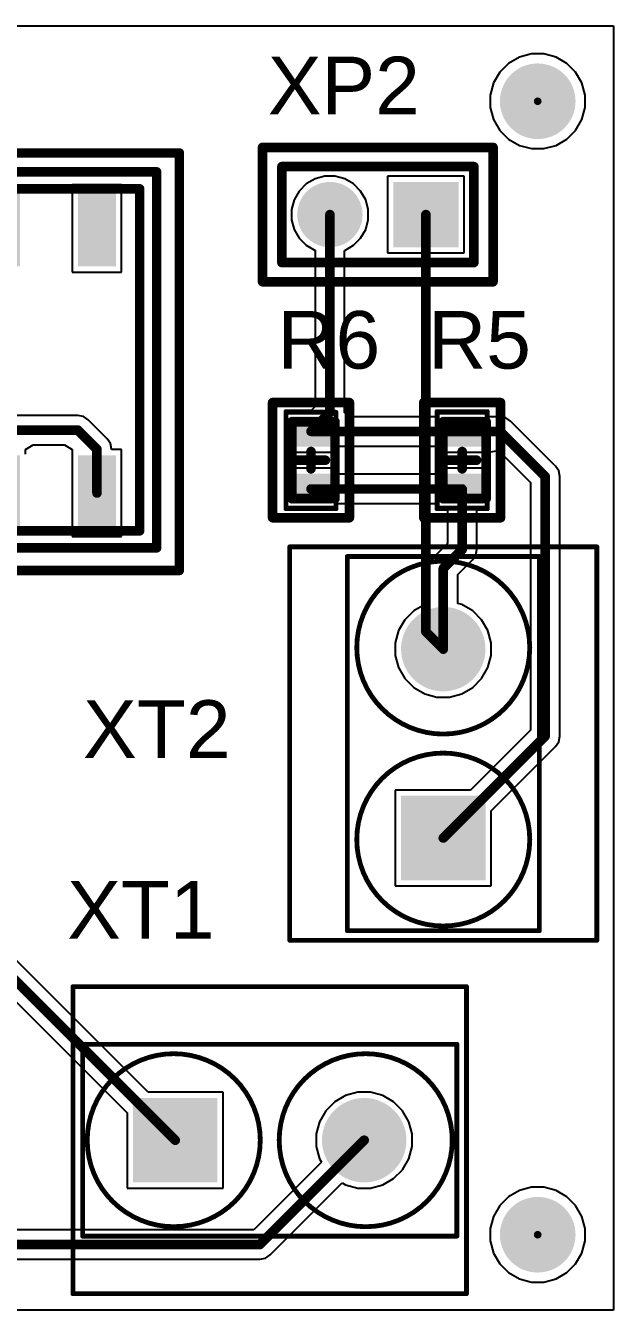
# Model space of a CAD drawing. Header units: inches. Extents: x 2.15 to 3.88, y 2.95 to 4.29.
# Drawn here: x 3.266 to 3.878, y 2.953 to 4.291 of the extents above; entities that cross this region are included whole.
import ezdxf

# ---------------------------------------------------------------- set-up
doc = ezdxf.new("R2010")
doc.units = ezdxf.units.IN
doc.header["$MEASUREMENT"] = 0
for name, color, linetype in [('Bottom Layer', 5, 'Continuous'), ('Bottom Solder', 6, 'Continuous'), ('Mechanical 1', 6, 'Continuous'), ('Mechanical 13', 56, 'Continuous'), ('Mechanical 15', 56, 'Continuous'), ('Multi-Layer', 9, 'Continuous'), ('Pad Holes', 156, 'Continuous'), ('Top Layer', 1, 'Continuous'), ('Top Overlay', 2, 'Continuous'), ('Top Paste', 8, 'Continuous'), ('Top Solder', 216, 'Continuous')]:
    doc.layers.add(name, color=color, linetype=linetype)
doc.styles.add('Arial', font='', dxfattribs={"height": 0.2})
doc.styles.get('Arial').set_extended_font_data('Arial')

# ---------------------------------------------------------------- blocks, each defined once
blk = doc.blocks.new('H2_5_0_10_5X8_0MM_1')
at = {"layer": 'Bottom Layer'}
blk.add_hatch(color=5, dxfattribs=at).paths.add_polyline_path([(-0.04, 0.1384), (0.04, 0.1384), (0.04, 0.0584), (-0.04, 0.0584)])
h = blk.add_hatch(color=5, dxfattribs=at)
edge = h.paths.add_edge_path()
edge.add_arc((0, -0.0984), 0.04, 0, 360)
at = {"layer": 'Bottom Solder'}
blk.add_hatch(color=6, dxfattribs=at).paths.add_polyline_path([(-0.044, 0.1424), (0.044, 0.1424), (0.044, 0.0544), (-0.044, 0.0544)])
h = blk.add_hatch(color=6, dxfattribs=at)
edge = h.paths.add_edge_path()
edge.add_arc((0, -0.0984), 0.044, 0, 360)
at = {"layer": 'Multi-Layer'}
blk.add_hatch(color=9, dxfattribs=at).paths.add_polyline_path([(-0.04, 0.1384), (0.04, 0.1384), (0.04, 0.0584), (-0.04, 0.0584)])
h = blk.add_hatch(color=9, dxfattribs=at)
edge = h.paths.add_edge_path()
edge.add_arc((0, -0.0984), 0.04, 0, 360)
at = {"layer": 'Pad Holes'}
h = blk.add_hatch(color=7, dxfattribs=at)
edge = h.paths.add_edge_path()
edge.add_arc((0, 0.0984), 0.023, 0, 360)
h = blk.add_hatch(color=7, dxfattribs=at)
edge = h.paths.add_edge_path()
edge.add_arc((0, -0.0984), 0.023, 0, 360)
at = {"layer": 'Top Layer'}
blk.add_hatch(color=1, dxfattribs=at).paths.add_polyline_path([(-0.04, 0.1384), (0.04, 0.1384), (0.04, 0.0584), (-0.04, 0.0584)])
h = blk.add_hatch(color=1, dxfattribs=at)
edge = h.paths.add_edge_path()
edge.add_arc((0, -0.0984), 0.04, 0, 360)
at = {"layer": 'Top Solder'}
blk.add_hatch(color=216, dxfattribs=at).paths.add_polyline_path([(-0.044, 0.1424), (0.044, 0.1424), (0.044, 0.0544), (-0.044, 0.0544)])
h = blk.add_hatch(color=216, dxfattribs=at)
edge = h.paths.add_edge_path()
edge.add_arc((0, -0.0984), 0.044, 0, 360)
at = {"layer": 'Top Overlay'}
for points in [[(-0.16, 0.205, 0.005, 0.005, 0), (-0.16, -0.205, 0.005, 0.005, 0)], [(0.16, 0.205, 0.005, 0.005, 0), (-0.16, 0.205, 0.005, 0.005, 0)], [(0.16, 0.205, 0.005, 0.005, 0), (0.16, -0.205, 0.005, 0.005, 0)], [(-0.1, 0.195, 0.005, 0.005, 0), (-0.1, -0.195, 0.005, 0.005, 0)], [(0.1, 0.195, 0.005, 0.005, 0), (-0.1, 0.195, 0.005, 0.005, 0)], [(0.1, 0.195, 0.005, 0.005, 0), (0.1, -0.195, 0.005, 0.005, 0)], [(0.1, -0.195, 0.005, 0.005, 0), (-0.1, -0.195, 0.005, 0.005, 0)], [(0.16, -0.205, 0.005, 0.005, 0), (-0.16, -0.205, 0.005, 0.005, 0)]]:
    blk.add_lwpolyline(points, format="xyseb", dxfattribs=at)
for points in [[(-0.1613, 0.205, 0.0025, 0.0025, 1), (-0.1588, 0.205, 0.0025, 0.0025, 1)], [(-0.1613, 0.205, 0.0025, 0.0025, 1), (-0.1588, 0.205, 0.0025, 0.0025, 1)], [(0.1587, 0.205, 0.0025, 0.0025, 1), (0.1612, 0.205, 0.0025, 0.0025, 1)], [(0.1587, 0.205, 0.0025, 0.0025, 1), (0.1612, 0.205, 0.0025, 0.0025, 1)], [(-0.1013, 0.195, 0.0025, 0.0025, 1), (-0.0988, 0.195, 0.0025, 0.0025, 1)], [(-0.1013, 0.195, 0.0025, 0.0025, 1), (-0.0988, 0.195, 0.0025, 0.0025, 1)], [(0.0901, 0.1, 0.005, 0.005, 1), (-0.0901, 0.1, 0.005, 0.005, 1)], [(0.0987, 0.195, 0.0025, 0.0025, 1), (0.1012, 0.195, 0.0025, 0.0025, 1)], [(0.0987, 0.195, 0.0025, 0.0025, 1), (0.1012, 0.195, 0.0025, 0.0025, 1)], [(-0.0914, 0.1, 0.0025, 0.0025, 1), (-0.0889, 0.1, 0.0025, 0.0025, 1)], [(0.0889, 0.1, 0.0025, 0.0025, 1), (0.0914, 0.1, 0.0025, 0.0025, 1)], [(0.0901, -0.1, 0.005, 0.005, 1), (-0.0901, -0.1, 0.005, 0.005, 1)], [(-0.0914, -0.1, 0.0025, 0.0025, 1), (-0.0889, -0.1, 0.0025, 0.0025, 1)], [(0.0889, -0.1, 0.0025, 0.0025, 1), (0.0914, -0.1, 0.0025, 0.0025, 1)], [(-0.1013, -0.195, 0.0025, 0.0025, 1), (-0.0988, -0.195, 0.0025, 0.0025, 1)], [(-0.1013, -0.195, 0.0025, 0.0025, 1), (-0.0988, -0.195, 0.0025, 0.0025, 1)], [(0.0987, -0.195, 0.0025, 0.0025, 1), (0.1012, -0.195, 0.0025, 0.0025, 1)], [(0.0987, -0.195, 0.0025, 0.0025, 1), (0.1012, -0.195, 0.0025, 0.0025, 1)], [(-0.1613, -0.205, 0.0025, 0.0025, 1), (-0.1588, -0.205, 0.0025, 0.0025, 1)], [(-0.1613, -0.205, 0.0025, 0.0025, 1), (-0.1588, -0.205, 0.0025, 0.0025, 1)], [(0.1587, -0.205, 0.0025, 0.0025, 1), (0.1612, -0.205, 0.0025, 0.0025, 1)], [(0.1587, -0.205, 0.0025, 0.0025, 1), (0.1612, -0.205, 0.0025, 0.0025, 1)]]:
    blk.add_lwpolyline(points, format="xyseb", close=True, dxfattribs=at)
blk = doc.blocks.new('H2_5_0_10_5X8_0MM_2')
at = {"layer": 'Bottom Layer'}
blk.add_hatch(color=5, dxfattribs=at).paths.add_polyline_path([(-0.04, 0.13843), (0.04, 0.13843), (0.04, 0.05843), (-0.04, 0.05843)])
h = blk.add_hatch(color=5, dxfattribs=at)
edge = h.paths.add_edge_path()
edge.add_arc((0, -0.09843), 0.04, 0, 360)
at = {"layer": 'Bottom Solder'}
blk.add_hatch(color=6, dxfattribs=at).paths.add_polyline_path([(-0.044, 0.14243), (0.044, 0.14243), (0.044, 0.05443), (-0.044, 0.05443)])
h = blk.add_hatch(color=6, dxfattribs=at)
edge = h.paths.add_edge_path()
edge.add_arc((0, -0.09843), 0.044, 0, 360)
at = {"layer": 'Multi-Layer'}
blk.add_hatch(color=9, dxfattribs=at).paths.add_polyline_path([(-0.04, 0.13843), (0.04, 0.13843), (0.04, 0.05843), (-0.04, 0.05843)])
h = blk.add_hatch(color=9, dxfattribs=at)
edge = h.paths.add_edge_path()
edge.add_arc((0, -0.09843), 0.04, 0, 360)
at = {"layer": 'Pad Holes'}
h = blk.add_hatch(color=7, dxfattribs=at)
edge = h.paths.add_edge_path()
edge.add_arc((0, 0.09843), 0.023, 0, 360)
h = blk.add_hatch(color=7, dxfattribs=at)
edge = h.paths.add_edge_path()
edge.add_arc((0, -0.09843), 0.023, 0, 360)
at = {"layer": 'Top Layer'}
blk.add_hatch(color=1, dxfattribs=at).paths.add_polyline_path([(-0.04, 0.13843), (0.04, 0.13843), (0.04, 0.05843), (-0.04, 0.05843)])
h = blk.add_hatch(color=1, dxfattribs=at)
edge = h.paths.add_edge_path()
edge.add_arc((0, -0.09843), 0.04, 0, 360)
at = {"layer": 'Top Solder'}
blk.add_hatch(color=216, dxfattribs=at).paths.add_polyline_path([(-0.044, 0.14243), (0.044, 0.14243), (0.044, 0.05443), (-0.044, 0.05443)])
h = blk.add_hatch(color=216, dxfattribs=at)
edge = h.paths.add_edge_path()
edge.add_arc((0, -0.09843), 0.044, 0, 360)
at = {"layer": 'Top Overlay'}
for points in [[(-0.16, 0.205, 0.005, 0.005, 0), (-0.16, -0.205, 0.005, 0.005, 0)], [(-0.16, 0.205, 0.005, 0.005, 0), (0.16, 0.205, 0.005, 0.005, 0)], [(0.16, 0.205, 0.005, 0.005, 0), (0.16, -0.205, 0.005, 0.005, 0)], [(-0.1, 0.195, 0.005, 0.005, 0), (-0.1, -0.195, 0.005, 0.005, 0)], [(-0.1, 0.195, 0.005, 0.005, 0), (0.1, 0.195, 0.005, 0.005, 0)], [(0.1, 0.195, 0.005, 0.005, 0), (0.1, -0.195, 0.005, 0.005, 0)], [(-0.1, -0.195, 0.005, 0.005, 0), (0.1, -0.195, 0.005, 0.005, 0)], [(-0.16, -0.205, 0.005, 0.005, 0), (0.16, -0.205, 0.005, 0.005, 0)]]:
    blk.add_lwpolyline(points, format="xyseb", dxfattribs=at)
for points in [[(-0.16125, 0.205, 0.0025, 0.0025, 1), (-0.15875, 0.205, 0.0025, 0.0025, 1)], [(-0.16125, 0.205, 0.0025, 0.0025, 1), (-0.15875, 0.205, 0.0025, 0.0025, 1)], [(0.15875, 0.205, 0.0025, 0.0025, 1), (0.16125, 0.205, 0.0025, 0.0025, 1)], [(0.15875, 0.205, 0.0025, 0.0025, 1), (0.16125, 0.205, 0.0025, 0.0025, 1)], [(-0.10125, 0.195, 0.0025, 0.0025, 1), (-0.09875, 0.195, 0.0025, 0.0025, 1)], [(-0.10125, 0.195, 0.0025, 0.0025, 1), (-0.09875, 0.195, 0.0025, 0.0025, 1)], [(0.09014, 0.1, 0.005, 0.005, 1), (-0.09014, 0.1, 0.005, 0.005, 1)], [(0.09875, 0.195, 0.0025, 0.0025, 1), (0.10125, 0.195, 0.0025, 0.0025, 1)], [(0.09875, 0.195, 0.0025, 0.0025, 1), (0.10125, 0.195, 0.0025, 0.0025, 1)], [(-0.09139, 0.1, 0.0025, 0.0025, 1), (-0.08889, 0.1, 0.0025, 0.0025, 1)], [(0.08889, 0.1, 0.0025, 0.0025, 1), (0.09139, 0.1, 0.0025, 0.0025, 1)], [(0.09014, -0.1, 0.005, 0.005, 1), (-0.09014, -0.1, 0.005, 0.005, 1)], [(-0.09139, -0.1, 0.0025, 0.0025, 1), (-0.08889, -0.1, 0.0025, 0.0025, 1)], [(0.08889, -0.1, 0.0025, 0.0025, 1), (0.09139, -0.1, 0.0025, 0.0025, 1)], [(-0.10125, -0.195, 0.0025, 0.0025, 1), (-0.09875, -0.195, 0.0025, 0.0025, 1)], [(-0.10125, -0.195, 0.0025, 0.0025, 1), (-0.09875, -0.195, 0.0025, 0.0025, 1)], [(0.09875, -0.195, 0.0025, 0.0025, 1), (0.10125, -0.195, 0.0025, 0.0025, 1)], [(0.09875, -0.195, 0.0025, 0.0025, 1), (0.10125, -0.195, 0.0025, 0.0025, 1)], [(-0.16125, -0.205, 0.0025, 0.0025, 1), (-0.15875, -0.205, 0.0025, 0.0025, 1)], [(-0.16125, -0.205, 0.0025, 0.0025, 1), (-0.15875, -0.205, 0.0025, 0.0025, 1)], [(0.15875, -0.205, 0.0025, 0.0025, 1), (0.16125, -0.205, 0.0025, 0.0025, 1)], [(0.15875, -0.205, 0.0025, 0.0025, 1), (0.16125, -0.205, 0.0025, 0.0025, 1)]]:
    blk.add_lwpolyline(points, format="xyseb", close=True, dxfattribs=at)
blk = doc.blocks.new('PLS_1_2_5')
at = {"layer": 'Bottom Layer'}
blk.add_hatch(color=5, dxfattribs=at).paths.add_polyline_path([(-0.03, 0.03), (0.03, 0.03), (0.03, -0.03), (-0.03, -0.03)])
h = blk.add_hatch(color=5, dxfattribs=at)
edge = h.paths.add_edge_path()
edge.add_arc((0.1, 0), 0.03, 0, 360)
at = {"layer": 'Bottom Solder'}
blk.add_hatch(color=6, dxfattribs=at).paths.add_polyline_path([(-0.034, 0.034), (0.034, 0.034), (0.034, -0.034), (-0.034, -0.034)])
h = blk.add_hatch(color=6, dxfattribs=at)
edge = h.paths.add_edge_path()
edge.add_arc((0.1, 0), 0.034, 0, 360)
at = {"layer": 'Multi-Layer'}
blk.add_hatch(color=9, dxfattribs=at).paths.add_polyline_path([(-0.03, 0.03), (0.03, 0.03), (0.03, -0.03), (-0.03, -0.03)])
h = blk.add_hatch(color=9, dxfattribs=at)
edge = h.paths.add_edge_path()
edge.add_arc((0.1, 0), 0.03, 0, 360)
at = {"layer": 'Pad Holes'}
h = blk.add_hatch(color=7, dxfattribs=at)
edge = h.paths.add_edge_path()
edge.add_arc((0, 0), 0.0197, 0, 360)
h = blk.add_hatch(color=7, dxfattribs=at)
edge = h.paths.add_edge_path()
edge.add_arc((0.1, 0), 0.0197, 0, 360)
at = {"layer": 'Top Layer'}
blk.add_hatch(color=1, dxfattribs=at).paths.add_polyline_path([(-0.03, 0.03), (0.03, 0.03), (0.03, -0.03), (-0.03, -0.03)])
h = blk.add_hatch(color=1, dxfattribs=at)
edge = h.paths.add_edge_path()
edge.add_arc((0.1, 0), 0.03, 0, 360)
at = {"layer": 'Top Solder'}
blk.add_hatch(color=216, dxfattribs=at).paths.add_polyline_path([(-0.034, 0.034), (0.034, 0.034), (0.034, -0.034), (-0.034, -0.034)])
h = blk.add_hatch(color=216, dxfattribs=at)
edge = h.paths.add_edge_path()
edge.add_arc((0.1, 0), 0.034, 0, 360)
at = {"layer": 'Mechanical 13'}
for points in [[(-0.05, 0.05, 0.01, 0.01, 0), (-0.05, -0.05, 0.01, 0.01, 0)], [(0.15, 0.05, 0.01, 0.01, 0), (-0.05, 0.05, 0.01, 0.01, 0)], [(0.15, 0.05, 0.01, 0.01, 0), (0.15, -0.05, 0.01, 0.01, 0)], [(0.15, -0.05, 0.01, 0.01, 0), (-0.05, -0.05, 0.01, 0.01, 0)]]:
    blk.add_lwpolyline(points, format="xyseb", dxfattribs=at)
for points in [[(-0.0525, 0.05, 0.005, 0.005, 1), (-0.0475, 0.05, 0.005, 0.005, 1)], [(-0.0525, 0.05, 0.005, 0.005, 1), (-0.0475, 0.05, 0.005, 0.005, 1)], [(0.1475, 0.05, 0.005, 0.005, 1), (0.1525, 0.05, 0.005, 0.005, 1)], [(0.1475, 0.05, 0.005, 0.005, 1), (0.1525, 0.05, 0.005, 0.005, 1)], [(-0.0525, -0.05, 0.005, 0.005, 1), (-0.0475, -0.05, 0.005, 0.005, 1)], [(-0.0525, -0.05, 0.005, 0.005, 1), (-0.0475, -0.05, 0.005, 0.005, 1)], [(0.1475, -0.05, 0.005, 0.005, 1), (0.1525, -0.05, 0.005, 0.005, 1)], [(0.1475, -0.05, 0.005, 0.005, 1), (0.1525, -0.05, 0.005, 0.005, 1)]]:
    blk.add_lwpolyline(points, format="xyseb", close=True, dxfattribs=at)
at = {"layer": 'Mechanical 15'}
for points in [[(-0.07, 0.07, 0.01, 0.01, 0), (-0.07, -0.07, 0.01, 0.01, 0)], [(0.1702, 0.07, 0.01, 0.01, 0), (-0.07, 0.07, 0.01, 0.01, 0)], [(0.1702, 0.07, 0.01, 0.01, 0), (0.1702, -0.07, 0.01, 0.01, 0)], [(0.1702, -0.07, 0.01, 0.01, 0), (-0.07, -0.07, 0.01, 0.01, 0)]]:
    blk.add_lwpolyline(points, format="xyseb", dxfattribs=at)
for points in [[(-0.0725, 0.07, 0.005, 0.005, 1), (-0.0675, 0.07, 0.005, 0.005, 1)], [(-0.0725, 0.07, 0.005, 0.005, 1), (-0.0675, 0.07, 0.005, 0.005, 1)], [(0.1677, 0.07, 0.005, 0.005, 1), (0.1727, 0.07, 0.005, 0.005, 1)], [(0.1677, 0.07, 0.005, 0.005, 1), (0.1727, 0.07, 0.005, 0.005, 1)], [(-0.0725, -0.07, 0.005, 0.005, 1), (-0.0675, -0.07, 0.005, 0.005, 1)], [(-0.0725, -0.07, 0.005, 0.005, 1), (-0.0675, -0.07, 0.005, 0.005, 1)], [(0.1677, -0.07, 0.005, 0.005, 1), (0.1727, -0.07, 0.005, 0.005, 1)], [(0.1677, -0.07, 0.005, 0.005, 1), (0.1727, -0.07, 0.005, 0.005, 1)]]:
    blk.add_lwpolyline(points, format="xyseb", close=True, dxfattribs=at)
at = {"layer": 'Top Overlay'}
for points in [[(-0.07, 0.07, 0.01, 0.01, 0), (-0.07, -0.07, 0.01, 0.01, 0)], [(0.1702, 0.07, 0.01, 0.01, 0), (-0.07, 0.07, 0.01, 0.01, 0)], [(0.1702, 0.07, 0.01, 0.01, 0), (0.1702, -0.07, 0.01, 0.01, 0)], [(0.1702, -0.07, 0.01, 0.01, 0), (-0.07, -0.07, 0.01, 0.01, 0)]]:
    blk.add_lwpolyline(points, format="xyseb", dxfattribs=at)
for points in [[(-0.0725, 0.07, 0.005, 0.005, 1), (-0.0675, 0.07, 0.005, 0.005, 1)], [(-0.0725, 0.07, 0.005, 0.005, 1), (-0.0675, 0.07, 0.005, 0.005, 1)], [(0.1677, 0.07, 0.005, 0.005, 1), (0.1727, 0.07, 0.005, 0.005, 1)], [(0.1677, 0.07, 0.005, 0.005, 1), (0.1727, 0.07, 0.005, 0.005, 1)], [(-0.0725, -0.07, 0.005, 0.005, 1), (-0.0675, -0.07, 0.005, 0.005, 1)], [(-0.0725, -0.07, 0.005, 0.005, 1), (-0.0675, -0.07, 0.005, 0.005, 1)], [(0.1677, -0.07, 0.005, 0.005, 1), (0.1727, -0.07, 0.005, 0.005, 1)], [(0.1677, -0.07, 0.005, 0.005, 1), (0.1727, -0.07, 0.005, 0.005, 1)]]:
    blk.add_lwpolyline(points, format="xyseb", close=True, dxfattribs=at)
blk = doc.blocks.new('R_____G6K_2F_7')
at = {"layer": 'Top Layer'}
for points in [[(-0.0157, 0.311), (0.0157, 0.311), (0.0157, 0.2402), (-0.0157, 0.2402)], [(0.0843, 0.311), (0.1157, 0.311), (0.1157, 0.2402), (0.0843, 0.2402)], [(0.1843, 0.311), (0.2157, 0.311), (0.2157, 0.2402), (0.1843, 0.2402)], [(0.2843, 0.311), (0.3157, 0.311), (0.3157, 0.2402), (0.2843, 0.2402)], [(-0.0157, 0.0354), (0.0157, 0.0354), (0.0157, -0.0354), (-0.0157, -0.0354)], [(0.0843, 0.0354), (0.1157, 0.0354), (0.1157, -0.0354), (0.0843, -0.0354)], [(0.1843, 0.0354), (0.2157, 0.0354), (0.2157, -0.0354), (0.1843, -0.0354)], [(0.2843, 0.0354), (0.3157, 0.0354), (0.3157, -0.0354), (0.2843, -0.0354)]]:
    blk.add_hatch(color=1, dxfattribs=at).paths.add_polyline_path(points)
at = {"layer": 'Top Paste'}
for points in [[(-0.0157, 0.311), (0.0157, 0.311), (0.0157, 0.2402), (-0.0157, 0.2402)], [(0.0843, 0.311), (0.1157, 0.311), (0.1157, 0.2402), (0.0843, 0.2402)], [(0.1843, 0.311), (0.2157, 0.311), (0.2157, 0.2402), (0.1843, 0.2402)], [(0.2843, 0.311), (0.3157, 0.311), (0.3157, 0.2402), (0.2843, 0.2402)], [(-0.0157, 0.0354), (0.0157, 0.0354), (0.0157, -0.0354), (-0.0157, -0.0354)], [(0.0843, 0.0354), (0.1157, 0.0354), (0.1157, -0.0354), (0.0843, -0.0354)], [(0.1843, 0.0354), (0.2157, 0.0354), (0.2157, -0.0354), (0.1843, -0.0354)], [(0.2843, 0.0354), (0.3157, 0.0354), (0.3157, -0.0354), (0.2843, -0.0354)]]:
    blk.add_hatch(color=8, dxfattribs=at).paths.add_polyline_path(points)
at = {"layer": 'Top Solder'}
for points in [[(-0.0197, 0.315), (0.0197, 0.315), (0.0197, 0.2362), (-0.0197, 0.2362)], [(0.0803, 0.315), (0.1197, 0.315), (0.1197, 0.2362), (0.0803, 0.2362)], [(0.1803, 0.315), (0.2197, 0.315), (0.2197, 0.2362), (0.1803, 0.2362)], [(0.2803, 0.315), (0.3197, 0.315), (0.3197, 0.2362), (0.2803, 0.2362)], [(-0.0197, 0.0394), (0.0197, 0.0394), (0.0197, -0.0394), (-0.0197, -0.0394)], [(0.0803, 0.0394), (0.1197, 0.0394), (0.1197, -0.0394), (0.0803, -0.0394)], [(0.1803, 0.0394), (0.2197, 0.0394), (0.2197, -0.0394), (0.1803, -0.0394)], [(0.2803, 0.0394), (0.3197, 0.0394), (0.3197, -0.0394), (0.2803, -0.0394)]]:
    blk.add_hatch(color=216, dxfattribs=at).paths.add_polyline_path(points)
at = {"layer": 'Mechanical 13'}
for points in [[(-0.0472, 0.3169, 0.01, 0.01, 0), (0.3445, 0.3169, 0.01, 0.01, 0)], [(-0.0472, -0.0394, 0.01, 0.01, 0), (-0.0472, 0.3169, 0.01, 0.01, 0)], [(0.3445, -0.0394, 0.01, 0.01, 0), (0.3445, 0.3169, 0.01, 0.01, 0)], [(-0.0472, -0.0394, 0.01, 0.01, 0), (0.3445, -0.0394, 0.01, 0.01, 0)]]:
    blk.add_lwpolyline(points, format="xyseb", dxfattribs=at)
for points in [[(-0.0497, 0.3169, 0.005, 0.005, 1), (-0.0447, 0.3169, 0.005, 0.005, 1)], [(-0.0497, 0.3169, 0.005, 0.005, 1), (-0.0447, 0.3169, 0.005, 0.005, 1)], [(0.342, 0.3169, 0.005, 0.005, 1), (0.347, 0.3169, 0.005, 0.005, 1)], [(0.342, 0.3169, 0.005, 0.005, 1), (0.347, 0.3169, 0.005, 0.005, 1)], [(-0.0497, -0.0394, 0.005, 0.005, 1), (-0.0447, -0.0394, 0.005, 0.005, 1)], [(-0.0497, -0.0394, 0.005, 0.005, 1), (-0.0447, -0.0394, 0.005, 0.005, 1)], [(0.342, -0.0394, 0.005, 0.005, 1), (0.347, -0.0394, 0.005, 0.005, 1)], [(0.342, -0.0394, 0.005, 0.005, 1), (0.347, -0.0394, 0.005, 0.005, 1)]]:
    blk.add_lwpolyline(points, format="xyseb", close=True, dxfattribs=at)
at = {"layer": 'Mechanical 15'}
for points in [[(-0.0886, 0.3543, 0.01, 0.01, 0), (0.3858, 0.3543, 0.01, 0.01, 0)], [(-0.0886, -0.0807, 0.01, 0.01, 0), (-0.0886, 0.3543, 0.01, 0.01, 0)], [(0.3858, -0.0807, 0.01, 0.01, 0), (0.3858, 0.3543, 0.01, 0.01, 0)], [(-0.0886, -0.0807, 0.01, 0.01, 0), (0.3858, -0.0807, 0.01, 0.01, 0)]]:
    blk.add_lwpolyline(points, format="xyseb", dxfattribs=at)
for points in [[(-0.0911, 0.3543, 0.005, 0.005, 1), (-0.0861, 0.3543, 0.005, 0.005, 1)], [(-0.0911, 0.3543, 0.005, 0.005, 1), (-0.0861, 0.3543, 0.005, 0.005, 1)], [(0.3833, 0.3543, 0.005, 0.005, 1), (0.3883, 0.3543, 0.005, 0.005, 1)], [(0.3833, 0.3543, 0.005, 0.005, 1), (0.3883, 0.3543, 0.005, 0.005, 1)], [(-0.0911, -0.0807, 0.005, 0.005, 1), (-0.0861, -0.0807, 0.005, 0.005, 1)], [(-0.0911, -0.0807, 0.005, 0.005, 1), (-0.0861, -0.0807, 0.005, 0.005, 1)], [(0.3833, -0.0807, 0.005, 0.005, 1), (0.3883, -0.0807, 0.005, 0.005, 1)], [(0.3833, -0.0807, 0.005, 0.005, 1), (0.3883, -0.0807, 0.005, 0.005, 1)]]:
    blk.add_lwpolyline(points, format="xyseb", close=True, dxfattribs=at)
at = {"layer": 'Top Overlay'}
for points in [[(-0.065, 0.3346, 0.01, 0.01, 0), (0.3622, 0.3346, 0.01, 0.01, 0)], [(-0.065, -0.0571, 0.01, 0.01, 0), (-0.065, 0.3346, 0.01, 0.01, 0)], [(0.3622, -0.0571, 0.01, 0.01, 0), (0.3622, 0.3346, 0.01, 0.01, 0)], [(-0.065, -0.0571, 0.01, 0.01, 0), (0.3622, -0.0571, 0.01, 0.01, 0)]]:
    blk.add_lwpolyline(points, format="xyseb", dxfattribs=at)
for points in [[(-0.0675, 0.3346, 0.005, 0.005, 1), (-0.0625, 0.3346, 0.005, 0.005, 1)], [(-0.0675, 0.3346, 0.005, 0.005, 1), (-0.0625, 0.3346, 0.005, 0.005, 1)], [(0.3597, 0.3346, 0.005, 0.005, 1), (0.3647, 0.3346, 0.005, 0.005, 1)], [(0.3597, 0.3346, 0.005, 0.005, 1), (0.3647, 0.3346, 0.005, 0.005, 1)], [(-0.0675, -0.0571, 0.005, 0.005, 1), (-0.0625, -0.0571, 0.005, 0.005, 1)], [(-0.0675, -0.0571, 0.005, 0.005, 1), (-0.0625, -0.0571, 0.005, 0.005, 1)], [(0.3597, -0.0571, 0.005, 0.005, 1), (0.3647, -0.0571, 0.005, 0.005, 1)], [(0.3597, -0.0571, 0.005, 0.005, 1), (0.3647, -0.0571, 0.005, 0.005, 1)]]:
    blk.add_lwpolyline(points, format="xyseb", close=True, dxfattribs=at)
blk = doc.blocks.new('R________SMD0805R_12')
at = {"layer": 'Top Layer'}
for points in [[(-0.0418, 0.0177), (-0.0182, 0.0177), (-0.0182, -0.0177), (-0.0418, -0.0177)], [(0.0182, 0.0177), (0.0418, 0.0177), (0.0418, -0.0177), (0.0182, -0.0177)]]:
    blk.add_hatch(color=1, dxfattribs=at).paths.add_polyline_path(points)
at = {"layer": 'Top Paste'}
for points in [[(-0.0418, 0.0177), (-0.0182, 0.0177), (-0.0182, -0.0177), (-0.0418, -0.0177)], [(0.0182, 0.0177), (0.0418, 0.0177), (0.0418, -0.0177), (0.0182, -0.0177)]]:
    blk.add_hatch(color=8, dxfattribs=at).paths.add_polyline_path(points)
at = {"layer": 'Top Solder'}
for points in [[(-0.0458, 0.0217), (-0.0142, 0.0217), (-0.0142, -0.0217), (-0.0458, -0.0217)], [(0.0142, 0.0217), (0.0458, 0.0217), (0.0458, -0.0217), (0.0142, -0.0217)]]:
    blk.add_hatch(color=216, dxfattribs=at).paths.add_polyline_path(points)
at = {"layer": 'Mechanical 1'}
for points in [[(0.04, 0.025, 0.01, 0.01, 0), (-0.04, 0.025, 0.01, 0.01, 0)], [(-0.04, -0.02, 0.01, 0.01, 0), (-0.04, 0.025, 0.01, 0.01, 0)], [(0.04, -0.02, 0.01, 0.01, 0), (0.04, 0.025, 0.01, 0.01, 0)], [(0.04, -0.02, 0.01, 0.01, 0), (-0.04, -0.02, 0.01, 0.01, 0)]]:
    blk.add_lwpolyline(points, format="xyseb", dxfattribs=at)
for points in [[(-0.0425, 0.025, 0.005, 0.005, 1), (-0.0375, 0.025, 0.005, 0.005, 1)], [(-0.0425, 0.025, 0.005, 0.005, 1), (-0.0375, 0.025, 0.005, 0.005, 1)], [(0.0375, 0.025, 0.005, 0.005, 1), (0.0425, 0.025, 0.005, 0.005, 1)], [(0.0375, 0.025, 0.005, 0.005, 1), (0.0425, 0.025, 0.005, 0.005, 1)], [(-0.0425, -0.02, 0.005, 0.005, 1), (-0.0375, -0.02, 0.005, 0.005, 1)], [(-0.0425, -0.02, 0.005, 0.005, 1), (-0.0375, -0.02, 0.005, 0.005, 1)], [(0.0375, -0.02, 0.005, 0.005, 1), (0.0425, -0.02, 0.005, 0.005, 1)], [(0.0375, -0.02, 0.005, 0.005, 1), (0.0425, -0.02, 0.005, 0.005, 1)]]:
    blk.add_lwpolyline(points, format="xyseb", close=True, dxfattribs=at)
at = {"layer": 'Mechanical 15'}
for points in [[(-0.06, -0.04, 0.01, 0.01, 0), (-0.06, 0.04, 0.01, 0.01, 0)], [(0.01, 0.04, 0.01, 0.01, 0), (-0.06, 0.04, 0.01, 0.01, 0)], [(0.06, 0.04, 0.01, 0.01, 0), (0.01, 0.04, 0.01, 0.01, 0)], [(0.06, -0.04, 0.01, 0.01, 0), (0.06, 0.04, 0.01, 0.01, 0)], [(0, -0.015, 0.01, 0.01, 0), (0, 0.015, 0.01, 0.01, 0)], [(0.009, 0, 0.01, 0.01, 0), (-0.009, 0, 0.01, 0.01, 0)], [(0.06, -0.04, 0.01, 0.01, 0), (-0.06, -0.04, 0.01, 0.01, 0)]]:
    blk.add_lwpolyline(points, format="xyseb", dxfattribs=at)
for points in [[(-0.0625, 0.04, 0.005, 0.005, 1), (-0.0575, 0.04, 0.005, 0.005, 1)], [(-0.0625, 0.04, 0.005, 0.005, 1), (-0.0575, 0.04, 0.005, 0.005, 1)], [(0.0075, 0.04, 0.005, 0.005, 1), (0.0125, 0.04, 0.005, 0.005, 1)], [(0.0075, 0.04, 0.005, 0.005, 1), (0.0125, 0.04, 0.005, 0.005, 1)], [(0.0575, 0.04, 0.005, 0.005, 1), (0.0625, 0.04, 0.005, 0.005, 1)], [(0.0575, 0.04, 0.005, 0.005, 1), (0.0625, 0.04, 0.005, 0.005, 1)], [(-0.0025, 0.015, 0.005, 0.005, 1), (0.0025, 0.015, 0.005, 0.005, 1)], [(-0.0115, 0, 0.005, 0.005, 1), (-0.0065, 0, 0.005, 0.005, 1)], [(0.0065, 0, 0.005, 0.005, 1), (0.0115, 0, 0.005, 0.005, 1)], [(-0.0025, -0.015, 0.005, 0.005, 1), (0.0025, -0.015, 0.005, 0.005, 1)], [(-0.0625, -0.04, 0.005, 0.005, 1), (-0.0575, -0.04, 0.005, 0.005, 1)], [(-0.0625, -0.04, 0.005, 0.005, 1), (-0.0575, -0.04, 0.005, 0.005, 1)], [(0.0575, -0.04, 0.005, 0.005, 1), (0.0625, -0.04, 0.005, 0.005, 1)], [(0.0575, -0.04, 0.005, 0.005, 1), (0.0625, -0.04, 0.005, 0.005, 1)]]:
    blk.add_lwpolyline(points, format="xyseb", close=True, dxfattribs=at)
at = {"layer": 'Top Overlay'}
for points in [[(-0.025, 0.026, 0.005, 0.005, 0), (-0.05, 0.026, 0.005, 0.005, 0)], [(-0.05, 0.013, 0.005, 0.005, 0), (-0.05, 0.026, 0.005, 0.005, 0)], [(0.025, 0.026, 0.005, 0.005, 0), (-0.025, 0.026, 0.005, 0.005, 0)], [(0.05, 0.026, 0.005, 0.005, 0), (0.025, 0.026, 0.005, 0.005, 0)], [(0.05, -0.026, 0.005, 0.005, 0), (0.05, 0.026, 0.005, 0.005, 0)], [(-0.05, -0.013, 0.005, 0.005, 0), (-0.05, 0.013, 0.005, 0.005, 0)], [(-0.05, -0.026, 0.005, 0.005, 0), (-0.05, -0.013, 0.005, 0.005, 0)], [(0.05, -0.026, 0.005, 0.005, 0), (-0.05, -0.026, 0.005, 0.005, 0)]]:
    blk.add_lwpolyline(points, format="xyseb", dxfattribs=at)
for points in [[(-0.0512, 0.026, 0.0025, 0.0025, 1), (-0.0487, 0.026, 0.0025, 0.0025, 1)], [(-0.0512, 0.026, 0.0025, 0.0025, 1), (-0.0487, 0.026, 0.0025, 0.0025, 1)], [(-0.0262, 0.026, 0.0025, 0.0025, 1), (-0.0237, 0.026, 0.0025, 0.0025, 1)], [(-0.0262, 0.026, 0.0025, 0.0025, 1), (-0.0237, 0.026, 0.0025, 0.0025, 1)], [(0.0238, 0.026, 0.0025, 0.0025, 1), (0.0263, 0.026, 0.0025, 0.0025, 1)], [(0.0238, 0.026, 0.0025, 0.0025, 1), (0.0263, 0.026, 0.0025, 0.0025, 1)], [(0.0488, 0.026, 0.0025, 0.0025, 1), (0.0513, 0.026, 0.0025, 0.0025, 1)], [(0.0488, 0.026, 0.0025, 0.0025, 1), (0.0513, 0.026, 0.0025, 0.0025, 1)], [(-0.0512, 0.013, 0.0025, 0.0025, 1), (-0.0487, 0.013, 0.0025, 0.0025, 1)], [(-0.0512, 0.013, 0.0025, 0.0025, 1), (-0.0487, 0.013, 0.0025, 0.0025, 1)], [(-0.0512, -0.013, 0.0025, 0.0025, 1), (-0.0487, -0.013, 0.0025, 0.0025, 1)], [(-0.0512, -0.013, 0.0025, 0.0025, 1), (-0.0487, -0.013, 0.0025, 0.0025, 1)], [(-0.0512, -0.026, 0.0025, 0.0025, 1), (-0.0487, -0.026, 0.0025, 0.0025, 1)], [(-0.0512, -0.026, 0.0025, 0.0025, 1), (-0.0487, -0.026, 0.0025, 0.0025, 1)], [(0.0488, -0.026, 0.0025, 0.0025, 1), (0.0513, -0.026, 0.0025, 0.0025, 1)], [(0.0488, -0.026, 0.0025, 0.0025, 1), (0.0513, -0.026, 0.0025, 0.0025, 1)]]:
    blk.add_lwpolyline(points, format="xyseb", close=True, dxfattribs=at)
blk = doc.blocks.new('R________SMD0805R_13')
at = {"layer": 'Top Layer'}
for points in [[(-0.0418, 0.0177), (-0.0182, 0.0177), (-0.0182, -0.0177), (-0.0418, -0.0177)], [(0.0182, 0.0177), (0.0418, 0.0177), (0.0418, -0.0177), (0.0182, -0.0177)]]:
    blk.add_hatch(color=1, dxfattribs=at).paths.add_polyline_path(points)
at = {"layer": 'Top Paste'}
for points in [[(-0.0418, 0.0177), (-0.0182, 0.0177), (-0.0182, -0.0177), (-0.0418, -0.0177)], [(0.0182, 0.0177), (0.0418, 0.0177), (0.0418, -0.0177), (0.0182, -0.0177)]]:
    blk.add_hatch(color=8, dxfattribs=at).paths.add_polyline_path(points)
at = {"layer": 'Top Solder'}
for points in [[(-0.0458, 0.0217), (-0.0142, 0.0217), (-0.0142, -0.0217), (-0.0458, -0.0217)], [(0.0142, 0.0217), (0.0458, 0.0217), (0.0458, -0.0217), (0.0142, -0.0217)]]:
    blk.add_hatch(color=216, dxfattribs=at).paths.add_polyline_path(points)
at = {"layer": 'Mechanical 1'}
for points in [[(-0.04, -0.02, 0.01, 0.01, 0), (-0.04, 0.025, 0.01, 0.01, 0)], [(0.04, 0.025, 0.01, 0.01, 0), (-0.04, 0.025, 0.01, 0.01, 0)], [(0.04, -0.02, 0.01, 0.01, 0), (0.04, 0.025, 0.01, 0.01, 0)], [(0.04, -0.02, 0.01, 0.01, 0), (-0.04, -0.02, 0.01, 0.01, 0)]]:
    blk.add_lwpolyline(points, format="xyseb", dxfattribs=at)
for points in [[(-0.0425, 0.025, 0.005, 0.005, 1), (-0.0375, 0.025, 0.005, 0.005, 1)], [(-0.0425, 0.025, 0.005, 0.005, 1), (-0.0375, 0.025, 0.005, 0.005, 1)], [(0.0375, 0.025, 0.005, 0.005, 1), (0.0425, 0.025, 0.005, 0.005, 1)], [(0.0375, 0.025, 0.005, 0.005, 1), (0.0425, 0.025, 0.005, 0.005, 1)], [(-0.0425, -0.02, 0.005, 0.005, 1), (-0.0375, -0.02, 0.005, 0.005, 1)], [(-0.0425, -0.02, 0.005, 0.005, 1), (-0.0375, -0.02, 0.005, 0.005, 1)], [(0.0375, -0.02, 0.005, 0.005, 1), (0.0425, -0.02, 0.005, 0.005, 1)], [(0.0375, -0.02, 0.005, 0.005, 1), (0.0425, -0.02, 0.005, 0.005, 1)]]:
    blk.add_lwpolyline(points, format="xyseb", close=True, dxfattribs=at)
at = {"layer": 'Mechanical 15'}
for points in [[(0.01, 0.04, 0.01, 0.01, 0), (-0.06, 0.04, 0.01, 0.01, 0)], [(-0.06, -0.04, 0.01, 0.01, 0), (-0.06, 0.04, 0.01, 0.01, 0)], [(0.06, 0.04, 0.01, 0.01, 0), (0.01, 0.04, 0.01, 0.01, 0)], [(0.06, -0.04, 0.01, 0.01, 0), (0.06, 0.04, 0.01, 0.01, 0)], [(0, -0.015, 0.01, 0.01, 0), (0, 0.015, 0.01, 0.01, 0)], [(0.009, 0, 0.01, 0.01, 0), (-0.009, 0, 0.01, 0.01, 0)], [(0.06, -0.04, 0.01, 0.01, 0), (-0.06, -0.04, 0.01, 0.01, 0)]]:
    blk.add_lwpolyline(points, format="xyseb", dxfattribs=at)
for points in [[(-0.0625, 0.04, 0.005, 0.005, 1), (-0.0575, 0.04, 0.005, 0.005, 1)], [(-0.0625, 0.04, 0.005, 0.005, 1), (-0.0575, 0.04, 0.005, 0.005, 1)], [(0.0075, 0.04, 0.005, 0.005, 1), (0.0125, 0.04, 0.005, 0.005, 1)], [(0.0075, 0.04, 0.005, 0.005, 1), (0.0125, 0.04, 0.005, 0.005, 1)], [(0.0575, 0.04, 0.005, 0.005, 1), (0.0625, 0.04, 0.005, 0.005, 1)], [(0.0575, 0.04, 0.005, 0.005, 1), (0.0625, 0.04, 0.005, 0.005, 1)], [(-0.0025, 0.015, 0.005, 0.005, 1), (0.0025, 0.015, 0.005, 0.005, 1)], [(-0.0115, 0, 0.005, 0.005, 1), (-0.0065, 0, 0.005, 0.005, 1)], [(0.0065, 0, 0.005, 0.005, 1), (0.0115, 0, 0.005, 0.005, 1)], [(-0.0025, -0.015, 0.005, 0.005, 1), (0.0025, -0.015, 0.005, 0.005, 1)], [(-0.0625, -0.04, 0.005, 0.005, 1), (-0.0575, -0.04, 0.005, 0.005, 1)], [(-0.0625, -0.04, 0.005, 0.005, 1), (-0.0575, -0.04, 0.005, 0.005, 1)], [(0.0575, -0.04, 0.005, 0.005, 1), (0.0625, -0.04, 0.005, 0.005, 1)], [(0.0575, -0.04, 0.005, 0.005, 1), (0.0625, -0.04, 0.005, 0.005, 1)]]:
    blk.add_lwpolyline(points, format="xyseb", close=True, dxfattribs=at)
at = {"layer": 'Top Overlay'}
for points in [[(-0.05, 0.013, 0.005, 0.005, 0), (-0.05, 0.026, 0.005, 0.005, 0)], [(-0.025, 0.026, 0.005, 0.005, 0), (-0.05, 0.026, 0.005, 0.005, 0)], [(0.025, 0.026, 0.005, 0.005, 0), (-0.025, 0.026, 0.005, 0.005, 0)], [(0.05, 0.026, 0.005, 0.005, 0), (0.025, 0.026, 0.005, 0.005, 0)], [(0.05, -0.026, 0.005, 0.005, 0), (0.05, 0.026, 0.005, 0.005, 0)], [(-0.05, -0.013, 0.005, 0.005, 0), (-0.05, 0.013, 0.005, 0.005, 0)], [(-0.05, -0.026, 0.005, 0.005, 0), (-0.05, -0.013, 0.005, 0.005, 0)], [(0.05, -0.026, 0.005, 0.005, 0), (-0.05, -0.026, 0.005, 0.005, 0)]]:
    blk.add_lwpolyline(points, format="xyseb", dxfattribs=at)
for points in [[(-0.0512, 0.026, 0.0025, 0.0025, 1), (-0.0487, 0.026, 0.0025, 0.0025, 1)], [(-0.0512, 0.026, 0.0025, 0.0025, 1), (-0.0487, 0.026, 0.0025, 0.0025, 1)], [(-0.0262, 0.026, 0.0025, 0.0025, 1), (-0.0237, 0.026, 0.0025, 0.0025, 1)], [(-0.0262, 0.026, 0.0025, 0.0025, 1), (-0.0237, 0.026, 0.0025, 0.0025, 1)], [(0.0238, 0.026, 0.0025, 0.0025, 1), (0.0263, 0.026, 0.0025, 0.0025, 1)], [(0.0238, 0.026, 0.0025, 0.0025, 1), (0.0263, 0.026, 0.0025, 0.0025, 1)], [(0.0488, 0.026, 0.0025, 0.0025, 1), (0.0513, 0.026, 0.0025, 0.0025, 1)], [(0.0488, 0.026, 0.0025, 0.0025, 1), (0.0513, 0.026, 0.0025, 0.0025, 1)], [(-0.0512, 0.013, 0.0025, 0.0025, 1), (-0.0487, 0.013, 0.0025, 0.0025, 1)], [(-0.0512, 0.013, 0.0025, 0.0025, 1), (-0.0487, 0.013, 0.0025, 0.0025, 1)], [(-0.0512, -0.013, 0.0025, 0.0025, 1), (-0.0487, -0.013, 0.0025, 0.0025, 1)], [(-0.0512, -0.013, 0.0025, 0.0025, 1), (-0.0487, -0.013, 0.0025, 0.0025, 1)], [(-0.0512, -0.026, 0.0025, 0.0025, 1), (-0.0487, -0.026, 0.0025, 0.0025, 1)], [(-0.0512, -0.026, 0.0025, 0.0025, 1), (-0.0487, -0.026, 0.0025, 0.0025, 1)], [(0.0488, -0.026, 0.0025, 0.0025, 1), (0.0513, -0.026, 0.0025, 0.0025, 1)], [(0.0488, -0.026, 0.0025, 0.0025, 1), (0.0513, -0.026, 0.0025, 0.0025, 1)]]:
    blk.add_lwpolyline(points, format="xyseb", close=True, dxfattribs=at)

msp = doc.modelspace()

# ---------------------------------------------------------------- hatches: boundary and pattern name
at = {"layer": 'Bottom Solder'}
h = msp.add_hatch(color=6, dxfattribs=at)
edge = h.paths.add_edge_path()
edge.add_arc((3.7992, 4.2126), 0.004, 0, 360)
h = msp.add_hatch(color=6, dxfattribs=at)
edge = h.paths.add_edge_path()
edge.add_arc((3.7992, 3.0315), 0.004, 0, 360)
at = {"layer": 'Pad Holes'}
h = msp.add_hatch(color=7, dxfattribs=at)
edge = h.paths.add_edge_path()
edge.add_arc((3.7992, 4.2126), 0.0394, 0, 360)
h = msp.add_hatch(color=7, dxfattribs=at)
edge = h.paths.add_edge_path()
edge.add_arc((3.7992, 3.0315), 0.0394, 0, 360)
at = {"layer": 'Top Solder'}
h = msp.add_hatch(color=216, dxfattribs=at)
edge = h.paths.add_edge_path()
edge.add_arc((3.7992, 4.2126), 0.004, 0, 360)
h = msp.add_hatch(color=216, dxfattribs=at)
edge = h.paths.add_edge_path()
edge.add_arc((3.7992, 3.0315), 0.004, 0, 360)

# ---------------------------------------------------------------- linework, layer by layer
at = {"layer": 'Bottom Layer'}
for points in [[(3.6827, 3.6598, 0.01, 0.01, 0), (3.6827, 4.0945, 0.01, 0.01, 0)], [(3.6827, 3.6598, 0.01, 0.01, 0), (3.7008, 3.6417, 0.01, 0.01, 0)]]:
    msp.add_lwpolyline(points, format="xyseb", dxfattribs=at)
for points in [[(3.6802, 4.0945, 0.005, 0.005, 1), (3.6852, 4.0945, 0.005, 0.005, 1)], [(3.6802, 3.6598, 0.005, 0.005, 1), (3.6852, 3.6598, 0.005, 0.005, 1)], [(3.6802, 3.6598, 0.005, 0.005, 1), (3.6852, 3.6598, 0.005, 0.005, 1)], [(3.6983, 3.6417, 0.005, 0.005, 1), (3.7033, 3.6417, 0.005, 0.005, 1)]]:
    msp.add_lwpolyline(points, format="xyseb", close=True, dxfattribs=at)
at = {"layer": 'Top Layer'}
for p, q in [((2.5394, 4.2913), (3.878, 4.2913)), ((3.878, 4.2913), (3.878, 2.9528)), ((3.7802, 4.2586), (3.7689, 4.2521)), ((3.7927, 4.262), (3.7802, 4.2586)), ((3.8057, 4.262), (3.7927, 4.262)), ((3.8183, 4.2586), (3.8057, 4.262)), ((3.8295, 4.2521), (3.8183, 4.2586)), ((3.7689, 4.2521), (3.7597, 4.2429)), ((3.8387, 4.2429), (3.8295, 4.2521)), ((3.7532, 4.2317), (3.7498, 4.2191)), ((3.7597, 4.2429), (3.7532, 4.2317)), ((3.8452, 4.2317), (3.8387, 4.2429)), ((3.8486, 4.2191), (3.8452, 4.2317)), ((3.7498, 4.2191), (3.7498, 4.2061)), ((3.8486, 4.2061), (3.8486, 4.2191)), ((3.7498, 4.2061), (3.7532, 4.1935)), ((3.8452, 4.1935), (3.8486, 4.2061)), ((3.7532, 4.1935), (3.7597, 4.1823)), ((3.8387, 4.1823), (3.8452, 4.1935)), ((3.7597, 4.1823), (3.7689, 4.1731)), ((3.8295, 4.1731), (3.8387, 4.1823)), ((3.7689, 4.1731), (3.7802, 4.1666)), ((3.7802, 4.1666), (3.7927, 4.1632)), ((3.7927, 4.1632), (3.8057, 4.1632)), ((3.8057, 4.1632), (3.8183, 4.1666)), ((3.8183, 4.1666), (3.8295, 4.1731)), ((3.3657, 4.1254), (3.3143, 4.1254)), ((3.3143, 4.1254), (3.3143, 4.0346)), ((3.3657, 4.0346), (3.3657, 4.1254)), ((3.5581, 4.1265), (3.5507, 4.119)), ((3.5672, 4.1318), (3.5581, 4.1265)), ((3.5774, 4.1345), (3.5672, 4.1318)), ((3.5879, 4.1345), (3.5774, 4.1345)), ((3.5981, 4.1318), (3.5879, 4.1345)), ((3.6072, 4.1265), (3.5981, 4.1318)), ((3.6147, 4.119), (3.6072, 4.1265)), ((3.7227, 4.1345), (3.6427, 4.1345)), ((3.6427, 4.1345), (3.6427, 4.0545)), ((3.7227, 4.0545), (3.7227, 4.1345)), ((3.5454, 4.1099), (3.5427, 4.0998)), ((3.5507, 4.119), (3.5454, 4.1099)), ((3.62, 4.1099), (3.6147, 4.119)), ((3.6227, 4.0998), (3.62, 4.1099)), ((3.5427, 4.0998), (3.5427, 4.0892)), ((3.6227, 4.0892), (3.6227, 4.0998)), ((3.5427, 4.0892), (3.5454, 4.079)), ((3.62, 4.079), (3.6227, 4.0892)), ((3.5454, 4.079), (3.5507, 4.0699)), ((3.5507, 4.0699), (3.5581, 4.0625)), ((3.6072, 4.0625), (3.6147, 4.0699)), ((3.6147, 4.0699), (3.62, 4.079)), ((3.5581, 4.0625), (3.5672, 4.0572)), ((3.5672, 4.0572), (3.5674, 4.0572)), ((3.5674, 4.0572), (3.5674, 3.8946)), ((3.598, 3.8883), (3.598, 4.0572)), ((3.598, 4.0572), (3.5981, 4.0572)), ((3.5981, 4.0572), (3.6072, 4.0625)), ((3.6427, 4.0545), (3.7227, 4.0545)), ((3.3143, 4.0346), (3.3657, 4.0346)), ((3.32, 3.8853), (2.706, 3.8853)), ((3.3259, 3.8841), (3.32, 3.8853)), ((3.3308, 3.8808), (3.3259, 3.8841)), ((3.5632, 3.8904), (3.5353, 3.8904)), ((3.5353, 3.8904), (3.5353, 3.8468)), ((3.5674, 3.8946), (3.5632, 3.8904)), ((3.6016, 3.8839), (3.598, 3.8883)), ((3.6928, 3.8839), (3.6016, 3.8839)), ((3.7482, 3.8904), (3.6928, 3.8904)), ((3.6928, 3.8904), (3.6928, 3.8839)), ((3.7482, 3.8839), (3.7482, 3.8904)), ((3.76, 3.8839), (3.7482, 3.8839)), ((3.7659, 3.8827), (3.76, 3.8839)), ((3.7708, 3.8794), (3.7659, 3.8827)), ((3.3508, 3.8608), (3.3308, 3.8808)), ((3.8178, 3.8324), (3.7708, 3.8794)), ((3.3541, 3.8559), (3.3508, 3.8608)), ((3.3553, 3.85), (3.3541, 3.8559)), ((3.2657, 3.8498), (3.2737, 3.8547)), ((3.2657, 3.8447), (3.2657, 3.8498)), ((3.2737, 3.8547), (3.3063, 3.8547)), ((3.3063, 3.8547), (3.3143, 3.8498)), ((3.3143, 3.8498), (3.3143, 3.759)), ((3.3553, 3.8498), (3.3553, 3.85)), ((3.3657, 3.8498), (3.3553, 3.8498)), ((3.3657, 3.759), (3.3657, 3.8498)), ((3.5353, 3.8468), (3.5907, 3.8468)), ((3.5907, 3.8468), (3.5907, 3.8533)), ((3.5907, 3.8533), (3.6928, 3.8533)), ((3.6928, 3.8533), (3.6928, 3.8468)), ((3.6928, 3.8468), (3.7482, 3.8468)), ((3.7482, 3.8468), (3.7582, 3.8488)), ((3.7482, 3.8468), (3.7482, 3.8468)), ((3.7582, 3.8488), (3.7917, 3.8152)), ((3.5907, 3.8304), (3.5353, 3.8304)), ((3.5353, 3.8304), (3.5353, 3.7868)), ((3.5907, 3.8239), (3.5907, 3.8304)), ((3.7482, 3.8304), (3.6928, 3.8304)), ((3.6928, 3.8304), (3.6928, 3.8239)), ((3.7482, 3.7868), (3.7482, 3.8304)), ((3.8211, 3.8274), (3.8178, 3.8324)), ((3.6928, 3.8239), (3.5907, 3.8239)), ((3.7917, 3.8152), (3.7917, 3.5574)), ((3.8223, 3.8216), (3.8211, 3.8274)), ((3.8223, 3.5511), (3.8223, 3.8216)), ((3.5907, 3.7868), (3.5907, 3.7933)), ((3.5907, 3.7933), (3.6928, 3.7933)), ((3.6928, 3.7933), (3.6928, 3.7868)), ((3.5353, 3.7868), (3.5907, 3.7868)), ((3.6928, 3.7868), (3.7052, 3.7868)), ((3.7052, 3.7868), (3.7052, 3.7518)), ((3.7358, 3.7454), (3.7358, 3.7868)), ((3.7358, 3.7868), (3.7482, 3.7868)), ((3.3143, 3.759), (3.3657, 3.759)), ((3.7052, 3.7518), (3.69, 3.7366)), ((3.69, 3.7366), (3.6867, 3.7316)), ((3.7313, 3.7346), (3.7346, 3.7396)), ((3.7346, 3.7396), (3.7358, 3.7454)), ((3.6867, 3.7316), (3.6855, 3.7258)), ((3.6855, 3.7258), (3.6855, 3.6894)), ((3.7161, 3.7194), (3.7313, 3.7346)), ((3.7161, 3.6894), (3.7161, 3.7194)), ((3.6701, 3.6817), (3.6608, 3.6724)), ((3.6815, 3.6883), (3.6701, 3.6817)), ((3.6855, 3.6894), (3.6815, 3.6883)), ((3.7201, 3.6883), (3.7161, 3.6894)), ((3.7315, 3.6817), (3.7201, 3.6883)), ((3.7408, 3.6724), (3.7315, 3.6817)), ((3.6608, 3.6724), (3.6542, 3.661)), ((3.7474, 3.661), (3.7408, 3.6724)), ((3.6542, 3.661), (3.6508, 3.6483)), ((3.7508, 3.6483), (3.7474, 3.661)), ((3.6508, 3.6483), (3.6508, 3.6352)), ((3.7508, 3.6352), (3.7508, 3.6483)), ((3.6508, 3.6352), (3.6542, 3.6224)), ((3.7474, 3.6224), (3.7508, 3.6352)), ((3.6542, 3.6224), (3.6608, 3.611)), ((3.7408, 3.611), (3.7474, 3.6224)), ((3.6608, 3.611), (3.6701, 3.6017)), ((3.6701, 3.6017), (3.6815, 3.5951)), ((3.7201, 3.5951), (3.7315, 3.6017)), ((3.7315, 3.6017), (3.7408, 3.611)), ((3.6815, 3.5951), (3.6942, 3.5917)), ((3.6942, 3.5917), (3.7074, 3.5917)), ((3.7074, 3.5917), (3.7201, 3.5951)), ((3.7917, 3.5574), (3.7292, 3.4949)), ((3.8211, 3.5452), (3.8223, 3.5511)), ((3.7508, 3.4732), (3.8178, 3.5403)), ((3.8178, 3.5403), (3.8211, 3.5452)), ((3.7292, 3.4949), (3.6508, 3.4949)), ((3.6508, 3.4949), (3.6508, 3.3949)), ((3.7508, 3.3949), (3.7508, 3.4732)), ((3.6508, 3.3949), (3.7508, 3.3949)), ((3.3932, 3.18), (3.2253, 3.3479)), ((3.2081, 3.3218), (3.3716, 3.1584)), ((3.4716, 3.18), (3.3932, 3.18)), ((3.4716, 3.08), (3.4716, 3.18)), ((3.5991, 3.1766), (3.5877, 3.17)), ((3.6118, 3.18), (3.5991, 3.1766)), ((3.625, 3.18), (3.6118, 3.18)), ((3.6377, 3.1766), (3.625, 3.18)), ((3.6491, 3.17), (3.6377, 3.1766)), ((3.5784, 3.1607), (3.5718, 3.1493)), ((3.5877, 3.17), (3.5784, 3.1607)), ((3.6584, 3.1607), (3.6491, 3.17)), ((3.665, 3.1493), (3.6584, 3.1607)), ((3.3716, 3.1584), (3.3716, 3.08)), ((3.5718, 3.1493), (3.5684, 3.1366)), ((3.6684, 3.1366), (3.665, 3.1493)), ((3.5684, 3.1366), (3.5684, 3.1234)), ((3.6684, 3.1234), (3.6684, 3.1366)), ((3.5684, 3.1234), (3.5718, 3.1107)), ((3.665, 3.1107), (3.6684, 3.1234)), ((3.5739, 3.1071), (3.5033, 3.0365)), ((3.5718, 3.1107), (3.5739, 3.1071)), ((3.6584, 3.0993), (3.665, 3.1107)), ((3.6491, 3.09), (3.6584, 3.0993)), ((3.3716, 3.08), (3.4716, 3.08)), ((3.5204, 3.0104), (3.5955, 3.0855)), ((3.5955, 3.0855), (3.5991, 3.0834)), ((3.5991, 3.0834), (3.6118, 3.08)), ((3.6118, 3.08), (3.625, 3.08)), ((3.625, 3.08), (3.6377, 3.0834)), ((3.6377, 3.0834), (3.6491, 3.09)), ((3.7927, 3.0809), (3.7802, 3.0775)), ((3.8057, 3.0809), (3.7927, 3.0809)), ((3.8183, 3.0775), (3.8057, 3.0809)), ((3.7689, 3.071), (3.7597, 3.0618)), ((3.7802, 3.0775), (3.7689, 3.071)), ((3.8295, 3.071), (3.8183, 3.0775)), ((3.8387, 3.0618), (3.8295, 3.071)), ((3.7597, 3.0618), (3.7532, 3.0506)), ((3.8452, 3.0506), (3.8387, 3.0618)), ((3.7532, 3.0506), (3.7498, 3.038)), ((3.8486, 3.038), (3.8452, 3.0506)), ((3.5033, 3.0365), (3.1773, 3.0365)), ((3.7498, 3.038), (3.7498, 3.025)), ((3.8486, 3.025), (3.8486, 3.038)), ((3.7498, 3.025), (3.7532, 3.0124)), ((3.7532, 3.0124), (3.7597, 3.0012)), ((3.8387, 3.0012), (3.8452, 3.0124)), ((3.8452, 3.0124), (3.8486, 3.025)), ((3.1773, 3.0059), (3.5096, 3.0059)), ((3.5096, 3.0059), (3.5155, 3.0071)), ((3.5155, 3.0071), (3.5204, 3.0104)), ((3.7597, 3.0012), (3.7689, 2.992)), ((3.8295, 2.992), (3.8387, 3.0012)), ((3.7689, 2.992), (3.7802, 2.9855)), ((3.7802, 2.9855), (3.7927, 2.9821)), ((3.8057, 2.9821), (3.8183, 2.9855)), ((3.8183, 2.9855), (3.8295, 2.992)), ((3.7927, 2.9821), (3.8057, 2.9821)), ((3.878, 2.9528), (2.5394, 2.9528))]:
    msp.add_line(p, q, dxfattribs=at)
for points in [[(3.5827, 3.8883, 0.01, 0.01, 0), (3.5827, 4.0945, 0.01, 0.01, 0)], [(3.563, 3.8686, 0.01, 0.01, 0), (3.5827, 3.8883, 0.01, 0.01, 0)], [(2.706, 3.87, 0.01, 0.01, 0), (3.32, 3.87, 0.01, 0.01, 0)], [(3.32, 3.87, 0.01, 0.01, 0), (3.34, 3.85, 0.01, 0.01, 0)], [(3.563, 3.8686, 0.01, 0.01, 0), (3.7205, 3.8686, 0.01, 0.01, 0)], [(3.7205, 3.8686, 0.01, 0.01, 0), (3.76, 3.8686, 0.01, 0.01, 0)], [(3.76, 3.8686, 0.01, 0.01, 0), (3.807, 3.8216, 0.01, 0.01, 0)], [(3.34, 3.8044, 0.01, 0.01, 0), (3.34, 3.85, 0.01, 0.01, 0)], [(3.807, 3.5511, 0.01, 0.01, 0), (3.807, 3.8216, 0.01, 0.01, 0)], [(3.563, 3.8086, 0.01, 0.01, 0), (3.7205, 3.8086, 0.01, 0.01, 0)], [(3.7205, 3.7454, 0.01, 0.01, 0), (3.7205, 3.8086, 0.01, 0.01, 0)], [(3.7008, 3.7258, 0.01, 0.01, 0), (3.7205, 3.7454, 0.01, 0.01, 0)], [(3.7008, 3.6417, 0.01, 0.01, 0), (3.7008, 3.7258, 0.01, 0.01, 0)], [(3.7008, 3.4449, 0.01, 0.01, 0), (3.807, 3.5511, 0.01, 0.01, 0)], [(3.2145, 3.3371, 0.01, 0.01, 0), (3.4216, 3.13, 0.01, 0.01, 0)], [(3.5096, 3.0212, 0.01, 0.01, 0), (3.6184, 3.13, 0.01, 0.01, 0)], [(3.1496, 3.0212, 0.01, 0.01, 0), (3.5096, 3.0212, 0.01, 0.01, 0)]]:
    msp.add_lwpolyline(points, format="xyseb", dxfattribs=at)
for points in [[(3.5802, 4.0945, 0.005, 0.005, 1), (3.5852, 4.0945, 0.005, 0.005, 1)], [(3.5802, 3.8883, 0.005, 0.005, 1), (3.5852, 3.8883, 0.005, 0.005, 1)], [(3.5802, 3.8883, 0.005, 0.005, 1), (3.5852, 3.8883, 0.005, 0.005, 1)], [(3.3175, 3.87, 0.005, 0.005, 1), (3.3225, 3.87, 0.005, 0.005, 1)], [(3.3175, 3.87, 0.005, 0.005, 1), (3.3225, 3.87, 0.005, 0.005, 1)], [(3.5605, 3.8686, 0.005, 0.005, 1), (3.5655, 3.8686, 0.005, 0.005, 1)], [(3.5605, 3.8686, 0.005, 0.005, 1), (3.5655, 3.8686, 0.005, 0.005, 1)], [(3.718, 3.8686, 0.005, 0.005, 1), (3.723, 3.8686, 0.005, 0.005, 1)], [(3.718, 3.8686, 0.005, 0.005, 1), (3.723, 3.8686, 0.005, 0.005, 1)], [(3.7575, 3.8686, 0.005, 0.005, 1), (3.7625, 3.8686, 0.005, 0.005, 1)], [(3.7575, 3.8686, 0.005, 0.005, 1), (3.7625, 3.8686, 0.005, 0.005, 1)], [(3.3375, 3.85, 0.005, 0.005, 1), (3.3425, 3.85, 0.005, 0.005, 1)], [(3.3375, 3.85, 0.005, 0.005, 1), (3.3425, 3.85, 0.005, 0.005, 1)], [(3.8045, 3.8216, 0.005, 0.005, 1), (3.8095, 3.8216, 0.005, 0.005, 1)], [(3.8045, 3.8216, 0.005, 0.005, 1), (3.8095, 3.8216, 0.005, 0.005, 1)], [(3.3375, 3.8044, 0.005, 0.005, 1), (3.3425, 3.8044, 0.005, 0.005, 1)], [(3.5605, 3.8086, 0.005, 0.005, 1), (3.5655, 3.8086, 0.005, 0.005, 1)], [(3.718, 3.8086, 0.005, 0.005, 1), (3.723, 3.8086, 0.005, 0.005, 1)], [(3.718, 3.8086, 0.005, 0.005, 1), (3.723, 3.8086, 0.005, 0.005, 1)], [(3.718, 3.7454, 0.005, 0.005, 1), (3.723, 3.7454, 0.005, 0.005, 1)], [(3.718, 3.7454, 0.005, 0.005, 1), (3.723, 3.7454, 0.005, 0.005, 1)], [(3.6983, 3.7258, 0.005, 0.005, 1), (3.7033, 3.7258, 0.005, 0.005, 1)], [(3.6983, 3.7258, 0.005, 0.005, 1), (3.7033, 3.7258, 0.005, 0.005, 1)], [(3.6983, 3.6417, 0.005, 0.005, 1), (3.7033, 3.6417, 0.005, 0.005, 1)], [(3.8045, 3.5511, 0.005, 0.005, 1), (3.8095, 3.5511, 0.005, 0.005, 1)], [(3.8045, 3.5511, 0.005, 0.005, 1), (3.8095, 3.5511, 0.005, 0.005, 1)], [(3.6983, 3.4449, 0.005, 0.005, 1), (3.7033, 3.4449, 0.005, 0.005, 1)], [(3.4191, 3.13, 0.005, 0.005, 1), (3.4241, 3.13, 0.005, 0.005, 1)], [(3.6159, 3.13, 0.005, 0.005, 1), (3.6209, 3.13, 0.005, 0.005, 1)], [(3.5071, 3.0212, 0.005, 0.005, 1), (3.5121, 3.0212, 0.005, 0.005, 1)], [(3.5071, 3.0212, 0.005, 0.005, 1), (3.5121, 3.0212, 0.005, 0.005, 1)]]:
    msp.add_lwpolyline(points, format="xyseb", close=True, dxfattribs=at)

# ---------------------------------------------------------------- block references
msp.add_blockref('R_____G6K_2F_7', (3.04, 3.8044))
for name, p, rotation in [('PLS_1_2_5', (3.6827, 4.0945), 180), ('R________SMD0805R_12', (3.563, 3.8386), 270), ('R________SMD0805R_13', (3.7205, 3.8386), 270), ('H2_5_0_10_5X8_0MM_1', (3.7008, 3.5433), 180), ('H2_5_0_10_5X8_0MM_2', (3.52, 3.13), 90)]:
    msp.add_blockref(name, p, dxfattribs=dict(rotation=rotation))

# ---------------------------------------------------------------- texts
at = {"layer": 'Top Overlay', "style": 'Arial'}
for s, p in [('XP2', (3.518, 4.199)), ('R6', (3.528, 3.934)), ('R5', (3.685, 3.934)), ('XT2', (3.3255, 3.5284)), ('XT1', (3.309, 3.34))]:
    msp.add_text(s, height=0.06, dxfattribs=at).set_placement(p)

doc.saveas('drawing.dxf')
